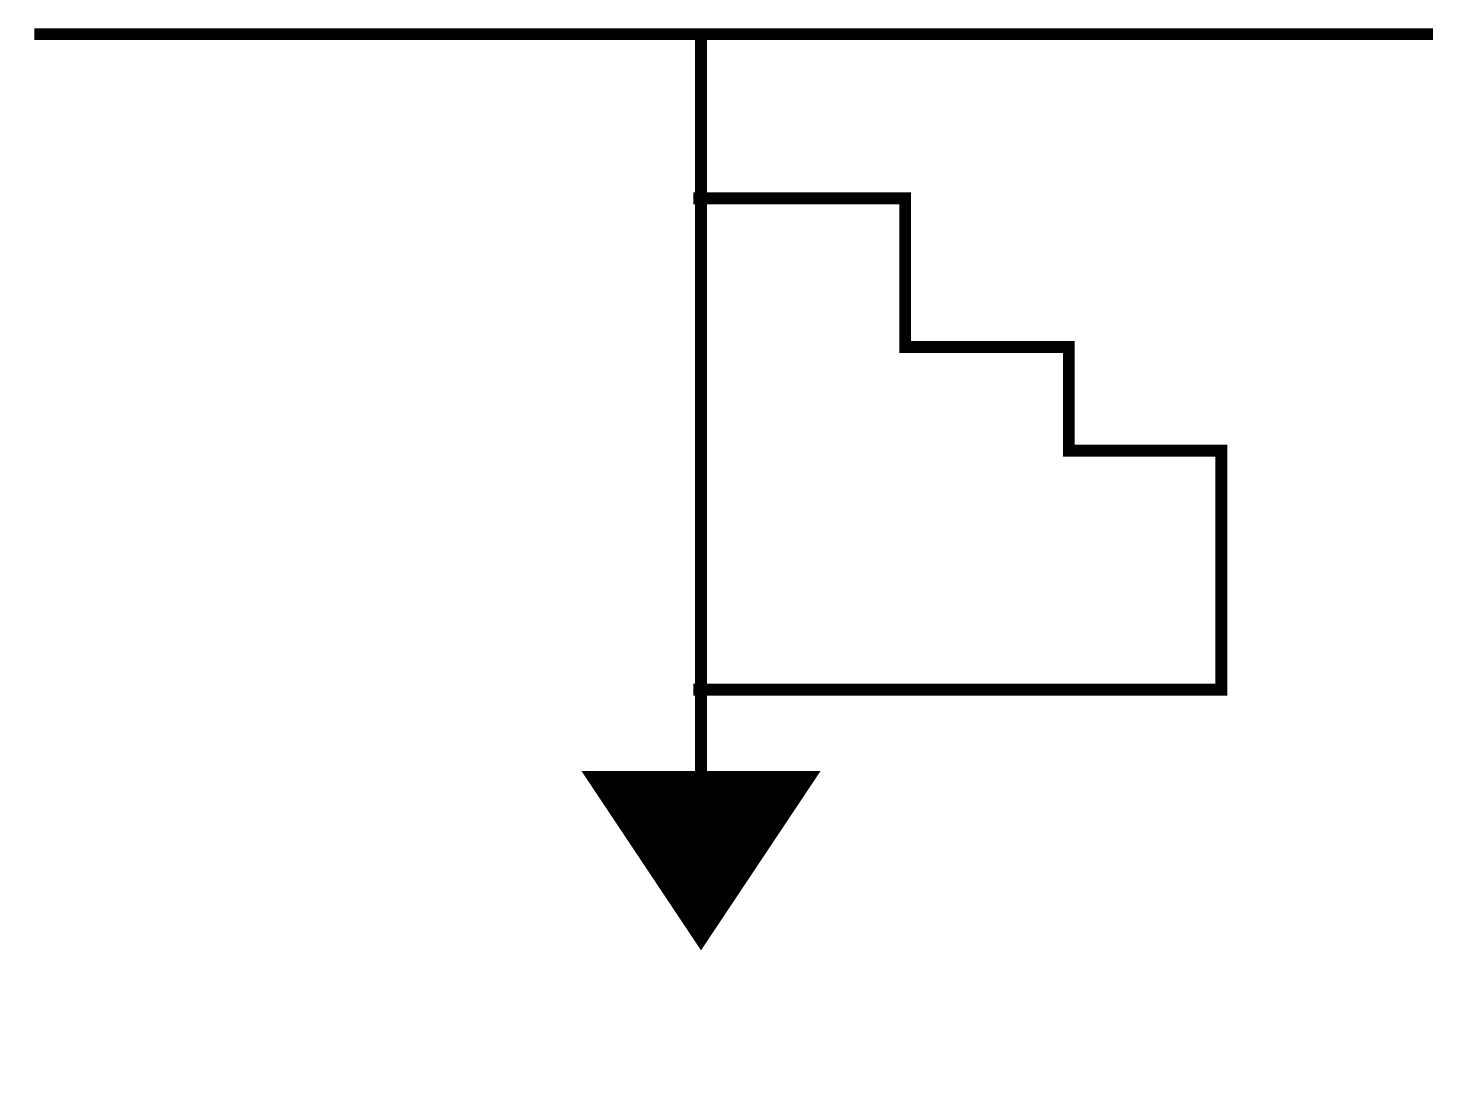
# Model space of a CAD drawing. Extents: x 1.9 to 13.7, y -1 to 7.7.
import ezdxf

# ---------------------------------------------------------------- set-up
doc = ezdxf.new("R2010")
doc.units = 0
doc.header["$MEASUREMENT"] = 0
doc.layers.get('0').update_dxf_attribs({"linetype": 'CONTINUOUS'})

msp = doc.modelspace()

# ---------------------------------------------------------------- linework, layer by layer
at = {"const_width": 0.1}
for points in [[(1.923, 7.666), (13.622, 7.666)], [(7.5, 7.666), (7.5, 1.5)], [(7.437, 6.292), (9.208, 6.292), (9.208, 5.048), (10.577, 5.048), (10.577, 4.181), (11.852, 4.181), (11.852, 2.181), (7.437, 2.181)]]:
    msp.add_lwpolyline(points, dxfattribs=at)
msp.add_lwpolyline([(7.5, 0, 0, 2, 0), (7.5, 1.5, 2, 2, 0)], format="xyseb")

doc.saveas('drawing.dxf')
